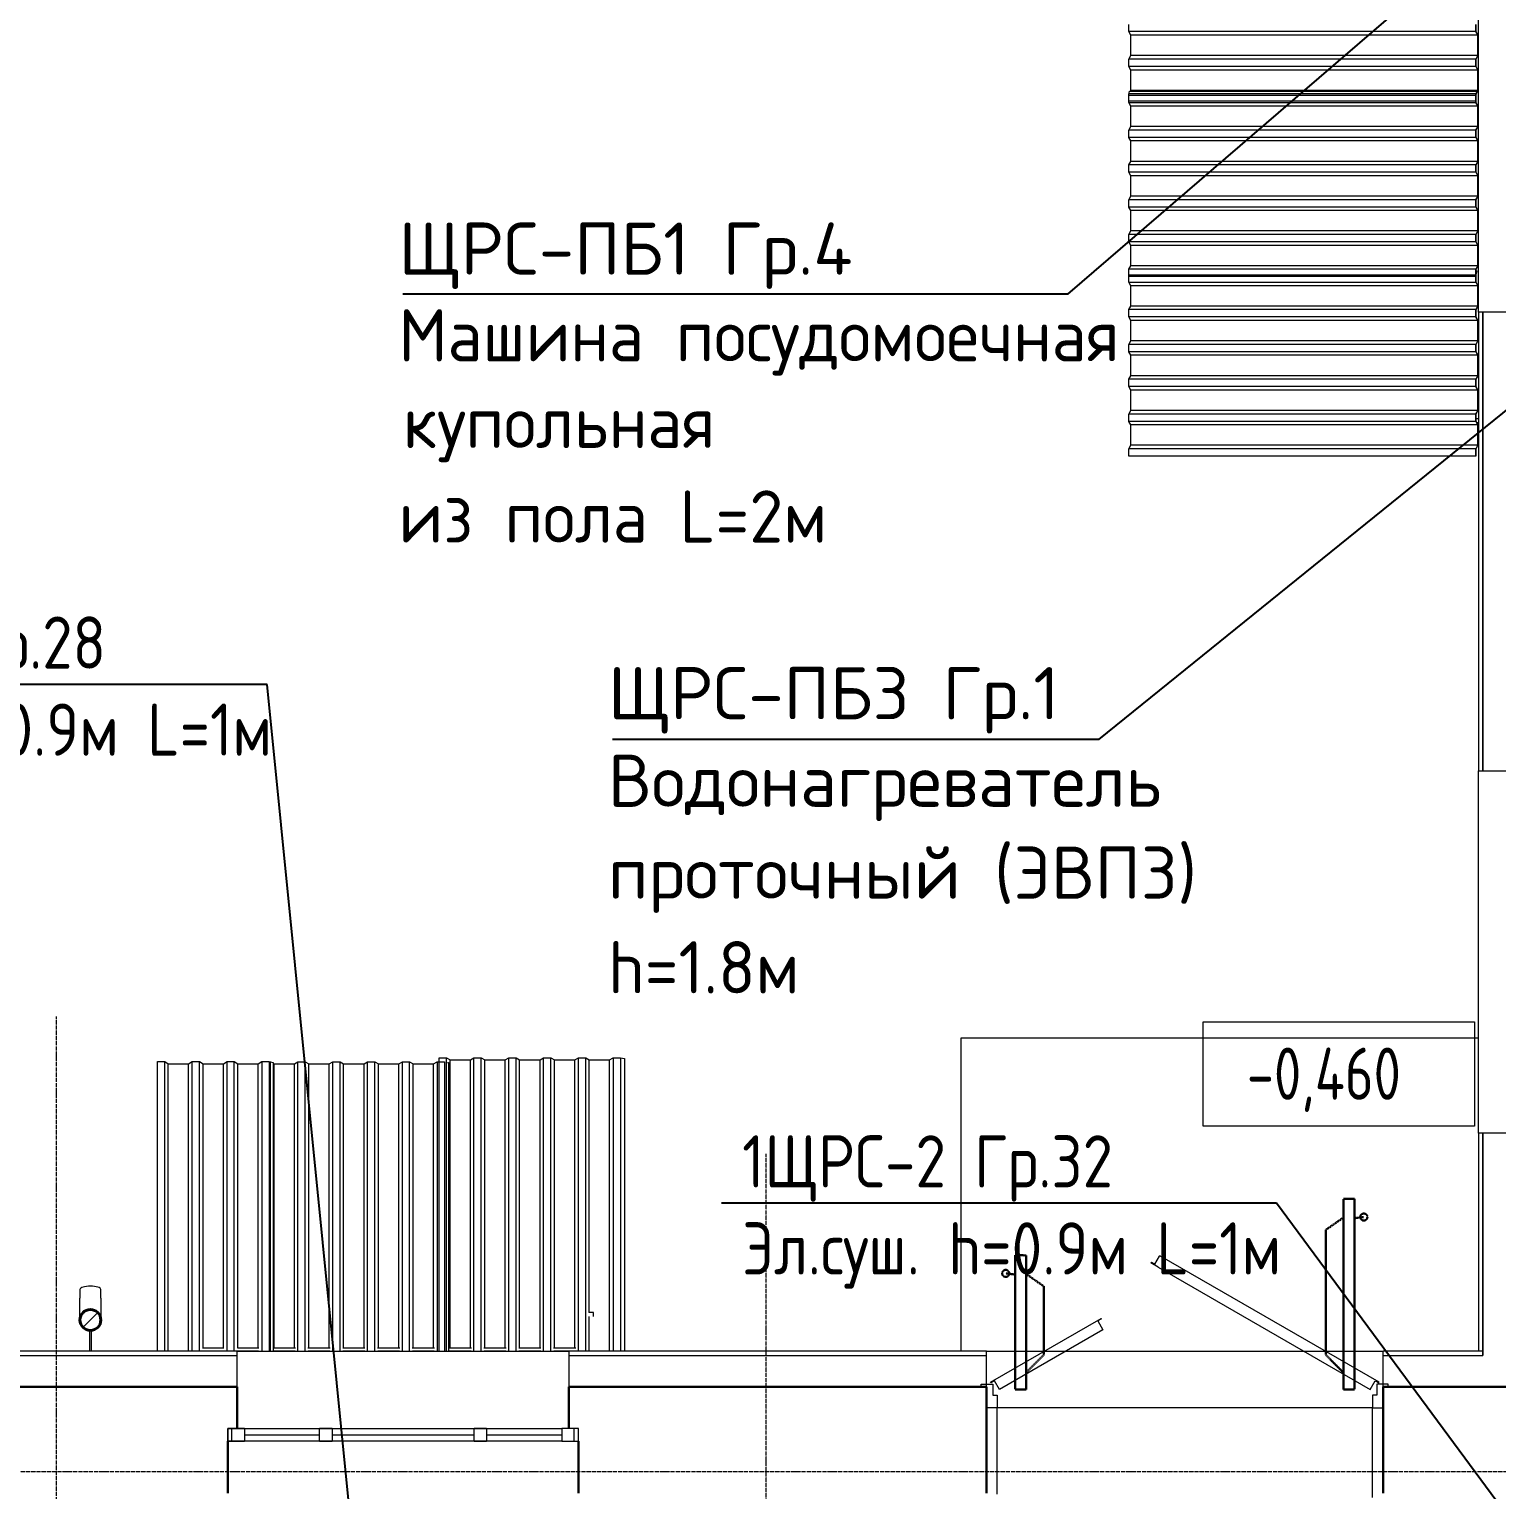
# Model space of a CAD drawing. Header units: millimetres. Extents: x -32 to 417638015, y -35 to 175284279.
# Drawn here: x 416303075 to 416310104, y 175251858 to 175258853 of the extents above; entities that cross this region are included whole.
import ezdxf
from ezdxf import colors
from ezdxf.entities.mleader import LeaderData, LeaderLine
from ezdxf.math import Vec2, Vec3

# ---------------------------------------------------------------- set-up
doc = ezdxf.new("R2010")
doc.units = ezdxf.units.MM
doc.linetypes.add('ADSK_Линия сетки', pattern=[25, 20, -2.5, 0, -2.5])
doc.linetypes.add('ADSK_Штриховая_ш3 п1_5', pattern=[4.5, 3, -1.5])
for name, color, linetype, lineweight in [('_ Окна', 7, 'Continuous', 9), ('Аннотация', 7, 'Continuous', 18), ('Двери', 7, 'Continuous', 9), ('Обобщенные модели', 7, 'Continuous', 18), ('Ограждение', 7, 'Continuous', 9), ('Окна', 7, 'Continuous', 9), ('Оси', 253, 'Continuous', 9), ('Отметки', 7, 'Continuous', 9), ('Перекрытие', 7, 'Continuous', 18), ('Стены внутренние', 7, 'Continuous', 18), ('Стены наружные', 7, 'Continuous', 18), ('Стены несущие', 7, 'Continuous', 30), ('Стены отделка', 7, 'Continuous', 30), ('Стены штриховка', 7, 'Continuous', 9), ('ШТРИХОВКА', 252, 'Continuous', 15)]:
    doc.layers.add(name, color=color, linetype=linetype, lineweight=lineweight)
for name, color, linetype in [('_ЭМ_Надписи', 7, 'Continuous'), ('PDF __ЭМ_Надписи', 7, 'Continuous'), ('PDF _Текст', 7, 'Continuous')]:
    doc.layers.add(name, color=color, linetype=linetype)
doc.layers.add('Линии', color=7, linetype='Continuous', lineweight=9, true_color=0x00a600)
doc.styles.add('GOST Common_3', font='GOST_Common.ttf', dxfattribs={"width": 0.8, "height": 349.9999999999996})
doc.styles.add('PDF GOST Common', font='GOST_Common.ttf')
doc.styles.add('PDF ISOCPEUR', font='isocpeur.ttf')
doc.styles.add('ЭОМ', font='isocpeur.ttf', dxfattribs={"width": 0.85, "height": 250})

# ---------------------------------------------------------------- blocks, each defined once
blk = doc.blocks.new('1 этаж')
at = {"layer": 'Обобщенные модели', "lineweight": 9}
h = blk.add_hatch(dxfattribs=at)
h.set_pattern_fill('FP_17', color=8, style=0, pattern_type=2)
h.set_pattern_definition([(45, (557.2009088361156, 188.9017935008633), (-106.0660171779821, 106.0660171779821), [])])
h.paths.add_polyline_path([(39169.05490883614, 21110.21979350089), (39192.15980731673, 21116.29635500607), (39208.14648295954, 21129.04530340794), (39217.80130444523, 21150.6977227928), (39217.80130444523, 21171.34584019868), (39208.14648295954, 21191.3942835938), (39188.71726039085, 21205.73199006733), (39169.05490883616, 21210.21979350087), (39146.37480949869, 21204.48199800789), (39129.96333471272, 21191.3942835938), (39120.30851322706, 21171.34584019868), (39121.43098088732, 21146.76291868957), (39129.96333471272, 21129.04530340795), (39147.36072188028, 21115.17135010572), (39161.59047336825, 21111.92350218642)])
at = {"layer": '_ Окна', "color": 8, "lineweight": 18}
for p, q in [((39826.70151471634, 20580.21979350184), (39826.70151471634, 20640.21979350184)), ((39826.70151471634, 20640.21979350184), (39906.70151471634, 20640.21979350184)), ((39906.70151471634, 20640.21979350184), (39906.70151471634, 20580.21979350184)), ((40266.70151471634, 20580.21979350184), (40266.70151471634, 20640.21979350184)), ((40266.70151471634, 20640.21979350184), (40326.70151471634, 20640.21979350184)), ((40326.70151471634, 20640.21979350184), (40326.70151471634, 20580.21979350184)), ((41006.70151471634, 20580.21979350184), (41006.70151471634, 20640.21979350184)), ((41006.70151471634, 20640.21979350184), (41066.70151471634, 20640.21979350184)), ((41066.70151471634, 20640.21979350184), (41066.70151471634, 20580.21979350184)), ((41426.70151471634, 20640.21979350184), (41426.70151471634, 20580.21979350184)), ((41506.70151471634, 20640.21979350184), (41426.70151471634, 20640.21979350184)), ((41506.70151471634, 20580.21979350184), (41506.70151471634, 20640.21979350184)), ((39906.70151471634, 20580.21979350184), (39826.70151471634, 20580.21979350184)), ((40326.70151471634, 20580.21979350184), (40266.70151471634, 20580.21979350184)), ((41066.70151471634, 20580.21979350184), (41006.70151471634, 20580.21979350184)), ((41426.70151471634, 20580.21979350184), (41506.70151471634, 20580.21979350184))]:
    blk.add_line(p, q, dxfattribs=at)
at = {"layer": '_ Окна', "color": 8}
for p, q in [((39846.70151471634, 20580.21979350184), (39846.70151471634, 20640.21979350184)), ((39906.70151471634, 20610.21979350183), (40266.70151471634, 20610.21979350183)), ((40326.70151471634, 20610.21979350182), (41006.70151471634, 20610.21979350182)), ((41066.70151471634, 20610.21979350182), (41426.70151471634, 20610.21979350182)), ((41486.70151471634, 20580.21979350184), (41486.70151471634, 20640.21979350184))]:
    blk.add_line(p, q, dxfattribs=at)
at = {"layer": 'Аннотация', "color": 8, "lineweight": 20}
for p, q in [((44498.87525916693, 22088.06791415073), (44498.87525916693, 22588.06791415073)), ((44498.87525916693, 22588.06791415073), (45798.87525916693, 22588.06791415073)), ((45798.87525916693, 22588.06791415073), (45798.87525916693, 22088.06791415073)), ((45798.87525916693, 22088.06791415073), (44498.87525916693, 22088.06791415073))]:
    blk.add_line(p, q, dxfattribs=at)
at = {"layer": 'Двери', "color": 8}
for p, q in [((44268.81311054295, 21427.15851267942), (44290.82285166833, 21465.28050257002)), ((44292.34143172363, 21467.91076038116), (44290.82285166833, 21465.28050257002)), ((45341.96422111036, 20861.91076038115), (44292.34143172363, 21467.91076038116)), ((44249.50093488336, 21433.70884323231), (44251.49260246726, 21437.15851267942)), ((44284.14195103473, 21413.70884323231), (44249.50093488336, 21433.70884323231)), ((44251.49260246726, 21437.15851267942), (44268.81311054295, 21427.15851267942)), ((44284.14195103473, 21413.70884323231), (45299.12372427009, 20827.70884323231)), ((43480.98260425169, 20861.91076038115), (44010.99015136778, 21167.91076038114)), ((44012.50873142308, 21165.28050257), (43995.18822334739, 21155.28050257)), ((44010.99015136778, 21167.91076038114), (44012.50873142308, 21165.28050257)), ((44019.18963205667, 21113.7088432323), (43523.82310109196, 20827.70884323231)), ((43995.18822334739, 21155.28050257), (44019.18963205667, 21113.7088432323)), ((43436.47341268104, 20852.25065542362), (43491.47341268104, 20852.25065542362)), ((43436.47341268104, 20840.21979350084), (43436.47341268104, 20852.25065542362)), ((43461.47341268116, 20840.21979350084), (43436.47341268104, 20840.21979350084)), ((43461.47341268116, 20739.20359151372), (43461.47341268116, 20840.21979350084)), ((43482.49315268744, 20859.29441374315), (43480.98260425169, 20861.91076038115)), ((43499.81366076312, 20869.29441374315), (43482.49315268744, 20859.29441374315)), ((43491.47341268104, 20852.25065542362), (43491.47341268104, 20799.21979350182)), ((43523.82310109196, 20827.70884323231), (43499.81366076312, 20869.29441374315)), ((45299.12372427009, 20827.70884323231), (45323.13316459893, 20869.29441374315)), ((45323.13316459893, 20869.29441374315), (45340.45367267462, 20859.29441374315)), ((45331.47341268107, 20852.25065542363), (45331.47341268107, 20799.21979350182)), ((45386.47341268107, 20852.25065542363), (45331.47341268107, 20852.25065542363)), ((45340.45367267462, 20859.29441374315), (45341.96422111036, 20861.91076038115)), ((45361.47341268116, 20840.21979350084), (45386.47341268107, 20840.21979350084)), ((45361.47341268116, 20739.20359151371), (45361.47341268116, 20840.21979350084)), ((45386.47341268107, 20840.21979350084), (45386.47341268107, 20852.25065542363)), ((43512.47341268101, 20739.20359151372), (43461.47341268116, 20739.20359151372)), ((43491.47341268104, 20799.21979350182), (43512.47341268101, 20799.21979350182)), ((43512.47341268101, 20799.21979350182), (43512.47341268101, 20739.20359151372)), ((45310.47341268109, 20799.21979350182), (45310.47341268109, 20739.20359151371)), ((45331.47341268107, 20799.21979350182), (45310.47341268109, 20799.21979350182)), ((45310.47341268109, 20739.20359151371), (45361.47341268116, 20739.20359151371))]:
    blk.add_line(p, q, dxfattribs=at)
at = {"layer": 'Линии', "color": 8, "linetype": 'ADSK_Штриховая_ш3 п1_5', "lineweight": 30}
for p, q in [((45171.47341268117, 21739.64171302471), (45224.47341268114, 21740.36754038886)), ((45171.47341268117, 20826.55610088414), (45171.47341268117, 21739.64171302471)), ((45224.47341268114, 21740.36754038886), (45224.47341268114, 20827.28192824828)), ((45171.47341268117, 21650.71979350084), (45086.47341268117, 21591.20215275301)), ((45224.47341268114, 21647.93579194807), (45269.17795952517, 21653.083946129)), ((45086.47341268117, 21591.20215275301), (45086.47341268117, 20993.30458907192)), ((43651.47341268117, 21469.64171302471), (43598.47341268114, 21470.36754038886)), ((43598.47341268114, 21470.36754038886), (43598.47341268114, 20827.28192824828)), ((43651.47341268117, 20826.55610088414), (43651.47341268117, 21469.64171302471)), ((43598.47341268114, 21377.93579194807), (43553.76886583713, 21383.083946129)), ((43651.47341268117, 21380.71979350084), (43736.47341268114, 21321.20215275302)), ((43736.47341268114, 21321.20215275302), (43736.47341268114, 20993.30458907193)), ((43736.47341268114, 20993.30458907193), (43651.47341268117, 20908.30458907193)), ((45086.47341268117, 20993.30458907192), (45171.47341268117, 20908.30458907193)), ((43598.47341268114, 20827.28192824828), (43651.47341268117, 20826.55610088414)), ((45224.47341268114, 20827.28192824828), (45171.47341268117, 20826.55610088414))]:
    blk.add_line(p, q, dxfattribs=at)
for centre in [(45269.17795952517, 21653.083946129), (43553.76886583713, 21383.083946129)]:
    blk.add_circle(centre, 17.00000000001409, dxfattribs=at)
at = {"layer": 'Обобщенные модели', "color": 8}
for p, q in [((44142.8012631839, 27330.94016333807), (44142.8012631839, 27365.94016333807)), ((45805.65218443137, 27365.94016333805), (45805.65218443137, 27330.94016333804)), ((45805.96405196759, 27332.00386724282), (45805.96405196759, 27364.87645943327)), ((44152.88498018856, 27313.94016333807), (44142.8012631839, 27330.94016333807)), ((45805.65218443137, 27330.94016333804), (44142.8012631839, 27330.94016333807)), ((44152.88498018856, 27216.24016333807), (44152.88498018856, 27313.94016333807)), ((45815.73590143603, 27313.94016333804), (44152.88498018856, 27313.94016333807)), ((45805.65218443137, 27330.94016333804), (45815.73590143603, 27313.94016333804)), ((45816.04776897225, 27315.00386724282), (45805.96405196759, 27332.00386724282)), ((45815.73590143603, 27313.94016333804), (45815.73590143603, 27216.24016333805)), ((45816.04776897225, 27215.17645943327), (45816.04776897225, 27315.00386724282)), ((44142.8012631839, 27199.24016333807), (44152.88498018856, 27216.24016333807)), ((45815.73590143603, 27216.24016333805), (44152.88498018856, 27216.24016333807)), ((45815.73590143603, 27216.24016333805), (45805.65218443137, 27199.24016333804)), ((45805.96405196759, 27198.17645943327), (45816.04776897225, 27215.17645943327)), ((44142.8012631839, 27164.24016333807), (44142.8012631839, 27199.24016333807)), ((45805.65218443137, 27199.24016333804), (44142.8012631839, 27199.24016333807)), ((44152.88498018856, 27147.24016333807), (44142.8012631839, 27164.24016333807)), ((45805.65218443137, 27164.24016333804), (44142.8012631839, 27164.24016333807)), ((44152.88498018856, 27049.54016333806), (44152.88498018856, 27147.24016333807)), ((45815.73590143603, 27147.24016333804), (44152.88498018856, 27147.24016333807)), ((45805.65218443137, 27199.24016333804), (45805.65218443137, 27164.24016333804)), ((45805.65218443137, 27164.24016333804), (45815.73590143603, 27147.24016333804)), ((45805.96405196759, 27165.30386724282), (45805.96405196759, 27198.17645943327)), ((45816.04776897225, 27148.30386724282), (45805.96405196759, 27165.30386724282)), ((45815.73590143603, 27147.24016333804), (45815.73590143603, 27049.54016333804)), ((45816.04776897225, 27048.47645943327), (45816.04776897225, 27148.30386724282)), ((44142.8012631839, 27032.54016333806), (44144.88203018486, 27036.048099846)), ((44142.8012631839, 26997.54016333806), (44142.8012631839, 27032.54016333806)), ((45805.65218443137, 27032.54016333804), (44142.8012631839, 27032.54016333806)), ((44142.80126318389, 26991.04016333807), (44142.80126318389, 27026.04016333807)), ((44142.80126318389, 27026.04016333807), (45805.65218443136, 27026.04016333805)), ((45805.65218443137, 26997.54016333804), (44142.8012631839, 26997.54016333806)), ((44152.88498018855, 26974.04016333806), (44142.80126318389, 26991.04016333807)), ((44142.80126318389, 26991.04016333807), (45805.65218443136, 26991.04016333805)), ((44144.88203018485, 27036.04809984601), (44146.95949700025, 27046.04016333807)), ((44146.95949700025, 27046.04016333807), (45809.81041824772, 27046.04016333805)), ((44150.80892080525, 27046.04016333807), (44152.88498018856, 27049.54016333806)), ((45815.73590143603, 27049.54016333804), (44152.88498018856, 27049.54016333806)), ((45809.81041824772, 27046.04016333805), (45805.65218443136, 27026.04016333805)), ((45807.57000884048, 27035.77339716837), (45805.65218443137, 27032.54016333804)), ((45805.65218443137, 27032.54016333804), (45805.65218443137, 26997.54016333804)), ((45805.65218443136, 27026.04016333805), (45805.65218443136, 26991.04016333805)), ((45805.65218443137, 26997.54016333804), (45805.9640519676, 26997.54016333804)), ((45805.65218443136, 26991.04016333805), (45815.73590143602, 26974.04016333804)), ((45805.96405196759, 27031.47645943327), (45816.04776897225, 27048.47645943327)), ((45805.96405196758, 27025.41884299449), (45810.03094189741, 27044.97950316627)), ((45805.9640519676, 26997.54016333804), (45805.96405196759, 27031.47645943327)), ((45805.96405196758, 26992.10386724282), (45805.96405196758, 27025.41884299449)), ((45816.04776897225, 26975.10386724282), (45805.96405196758, 26992.10386724282)), ((45815.73590143603, 27049.54016333804), (45807.73295143231, 27036.04809984596)), ((45810.03094189741, 27044.97950316627), (45809.81041824772, 27046.04016333805)), ((44152.88498018855, 26876.34016333807), (44152.88498018855, 26974.04016333806)), ((45815.73590143602, 26974.04016333804), (44152.88498018855, 26974.04016333806)), ((45815.73590143602, 26974.04016333804), (45815.73590143602, 26876.34016333805)), ((45816.04776897225, 26875.27645943327), (45816.04776897225, 26975.10386724282)), ((44142.80126318389, 26859.34016333807), (44152.88498018855, 26876.34016333807)), ((44142.80126318389, 26824.34016333806), (44142.80126318389, 26859.34016333807)), ((45805.65218443136, 26859.34016333805), (44142.80126318389, 26859.34016333807)), ((45815.73590143602, 26876.34016333805), (44152.88498018855, 26876.34016333807)), ((45815.73590143602, 26876.34016333805), (45805.65218443136, 26859.34016333805)), ((45805.65218443136, 26859.34016333805), (45805.65218443136, 26824.34016333804)), ((45805.96405196758, 26858.27645943327), (45816.04776897225, 26875.27645943327)), ((45805.96405196758, 26825.40386724282), (45805.96405196758, 26858.27645943327)), ((44152.88498018855, 26807.34016333806), (44142.80126318389, 26824.34016333806)), ((45805.65218443136, 26824.34016333804), (44142.80126318389, 26824.34016333806)), ((44152.88498018855, 26709.64016333807), (44152.88498018855, 26807.34016333806)), ((45815.73590143602, 26807.34016333804), (44152.88498018855, 26807.34016333806)), ((45805.65218443136, 26824.34016333804), (45815.73590143602, 26807.34016333804)), ((45816.04776897225, 26808.40386724283), (45805.96405196758, 26825.40386724282)), ((45815.73590143602, 26807.34016333804), (45815.73590143602, 26709.64016333804)), ((45816.04776897225, 26708.57645943326), (45816.04776897225, 26808.40386724283)), ((44142.80126318389, 26692.64016333807), (44152.88498018855, 26709.64016333807)), ((45815.73590143602, 26709.64016333804), (44152.88498018855, 26709.64016333807)), ((45815.73590143602, 26709.64016333804), (45805.65218443136, 26692.64016333804)), ((44142.80126318389, 26657.64016333807), (44142.80126318389, 26692.64016333807)), ((45805.65218443136, 26692.64016333804), (44142.80126318389, 26692.64016333807)), ((44152.88498018854, 26640.64016333807), (44142.80126318389, 26657.64016333807)), ((45805.65218443135, 26657.64016333805), (44142.80126318389, 26657.64016333807)), ((44152.88498018854, 26542.94016333807), (44152.88498018854, 26640.64016333807)), ((45815.735901436, 26640.64016333804), (44152.88498018854, 26640.64016333807)), ((45805.65218443136, 26692.64016333804), (45805.65218443135, 26657.64016333805)), ((45805.65218443135, 26657.64016333805), (45815.735901436, 26640.64016333804)), ((45805.96405196758, 26691.57645943326), (45816.04776897225, 26708.57645943326)), ((45805.96405196757, 26658.70386724282), (45805.96405196758, 26691.57645943326)), ((45816.04776897224, 26641.70386724282), (45805.96405196757, 26658.70386724282)), ((45815.735901436, 26640.64016333804), (45815.735901436, 26542.94016333805)), ((45816.04776897224, 26541.87645943326), (45816.04776897224, 26641.70386724282)), ((44142.80126318389, 26525.94016333807), (44152.88498018854, 26542.94016333807)), ((44142.80126318389, 26490.94016333807), (44142.80126318389, 26525.94016333807)), ((45805.65218443135, 26525.94016333805), (44142.80126318389, 26525.94016333807)), ((45815.735901436, 26542.94016333805), (44152.88498018854, 26542.94016333807)), ((45815.735901436, 26542.94016333805), (45805.65218443135, 26525.94016333805)), ((45805.65218443135, 26525.94016333805), (45805.65218443135, 26490.94016333804)), ((45805.96405196757, 26524.87645943327), (45816.04776897224, 26541.87645943326)), ((45805.96405196757, 26492.00386724282), (45805.96405196757, 26524.87645943327)), ((44152.88498018854, 26473.94016333807), (44142.80126318389, 26490.94016333807)), ((45805.65218443135, 26490.94016333804), (44142.80126318389, 26490.94016333807)), ((44152.88498018854, 26376.24016333807), (44152.88498018854, 26473.94016333807)), ((45815.735901436, 26473.94016333804), (44152.88498018854, 26473.94016333807)), ((45805.65218443135, 26490.94016333804), (45815.735901436, 26473.94016333804)), ((45816.04776897224, 26475.00386724282), (45805.96405196757, 26492.00386724282)), ((45815.735901436, 26473.94016333804), (45815.735901436, 26376.24016333805)), ((45816.04776897224, 26375.17645943327), (45816.04776897224, 26475.00386724282)), ((44142.80126318389, 26359.24016333807), (44152.88498018854, 26376.24016333807)), ((44142.80126318389, 26324.24016333807), (44142.80126318389, 26359.24016333807)), ((45805.65218443135, 26359.24016333805), (44142.80126318389, 26359.24016333807)), ((45815.735901436, 26376.24016333805), (44152.88498018854, 26376.24016333807)), ((45815.735901436, 26376.24016333805), (45805.65218443135, 26359.24016333805)), ((45805.65218443135, 26359.24016333805), (45805.65218443135, 26324.24016333804)), ((45805.96405196757, 26358.17645943327), (45816.04776897224, 26375.17645943327)), ((45805.96405196757, 26325.30386724282), (45805.96405196757, 26358.17645943327)), ((44152.88498018854, 26307.24016333807), (44142.80126318389, 26324.24016333807)), ((45805.65218443135, 26324.24016333804), (44142.80126318389, 26324.24016333807)), ((44152.88498018854, 26209.54016333807), (44152.88498018854, 26307.24016333807)), ((45815.735901436, 26307.24016333804), (44152.88498018854, 26307.24016333807)), ((45805.65218443135, 26324.24016333804), (45815.735901436, 26307.24016333804)), ((45816.04776897224, 26308.30386724282), (45805.96405196757, 26325.30386724282)), ((45815.735901436, 26307.24016333804), (45815.735901436, 26209.54016333805)), ((45816.04776897224, 26208.47645943327), (45816.04776897224, 26308.30386724282)), ((44142.80126318389, 26192.54016333806), (44152.88498018854, 26209.54016333807)), ((44142.80126318389, 26157.54016333806), (44142.80126318389, 26192.54016333806)), ((45805.65218443135, 26192.54016333804), (44142.80126318389, 26192.54016333806)), ((44142.8012631839, 26131.04016333807), (44142.8012631839, 26166.04016333807)), ((44142.8012631839, 26166.04016333807), (45805.65218443137, 26166.04016333805)), ((45805.65218443135, 26157.54016333804), (44142.80126318389, 26157.54016333806)), ((45815.735901436, 26209.54016333805), (44152.88498018854, 26209.54016333807)), ((45815.735901436, 26209.54016333805), (45805.65218443135, 26192.54016333804)), ((45805.65218443135, 26192.54016333804), (45805.65218443135, 26157.54016333804)), ((45809.81041824773, 26186.04016333805), (45805.65218443137, 26166.04016333805)), ((45805.65218443137, 26166.04016333805), (45805.65218443137, 26131.04016333805)), ((45805.65218443135, 26157.54016333804), (45805.96405196758, 26157.54016333804)), ((45805.91409353179, 26186.04016333805), (45809.81041824773, 26186.04016333805)), ((45805.96405196757, 26191.47645943327), (45816.04776897224, 26208.47645943327)), ((45805.96405196758, 26157.54016333804), (45805.96405196757, 26191.47645943327)), ((45805.96405196759, 26165.41884299449), (45810.03094189742, 26184.97950316627)), ((45805.96405196759, 26132.10386724282), (45805.96405196759, 26165.41884299449)), ((45810.03094189742, 26184.97950316627), (45809.81041824773, 26186.04016333805)), ((44152.88498018856, 26114.04016333807), (44142.8012631839, 26131.04016333807)), ((44142.8012631839, 26131.04016333807), (45805.65218443137, 26131.04016333805)), ((44152.88498018856, 26016.34016333807), (44152.88498018856, 26114.04016333807)), ((45815.73590143603, 26114.04016333805), (44152.88498018856, 26114.04016333807)), ((45805.65218443137, 26131.04016333805), (45815.73590143603, 26114.04016333805)), ((45816.04776897225, 26115.10386724282), (45805.96405196759, 26132.10386724282)), ((45815.73590143603, 26114.04016333805), (45815.73590143603, 26016.34016333805)), ((45816.04776897225, 26015.27645943327), (45816.04776897225, 26115.10386724282)), ((44142.8012631839, 25999.34016333807), (44152.88498018856, 26016.34016333807)), ((45815.73590143603, 26016.34016333805), (44152.88498018856, 26016.34016333807)), ((45815.73590143603, 26016.34016333805), (45805.65218443137, 25999.34016333805)), ((45805.96405196759, 25998.27645943327), (45816.04776897225, 26015.27645943327)), ((44142.8012631839, 25964.34016333807), (44142.8012631839, 25999.34016333807)), ((45805.65218443137, 25999.34016333805), (44142.8012631839, 25999.34016333807)), ((44152.88498018856, 25947.34016333806), (44142.8012631839, 25964.34016333807)), ((45805.65218443137, 25964.34016333805), (44142.8012631839, 25964.34016333807)), ((44152.88498018856, 25849.64016333807), (44152.88498018856, 25947.34016333806)), ((45815.73590143603, 25947.34016333805), (44152.88498018856, 25947.34016333806)), ((45805.65218443137, 25999.34016333805), (45805.65218443137, 25964.34016333805)), ((45805.65218443137, 25964.34016333805), (45815.73590143603, 25947.34016333805)), ((45805.96405196759, 25965.40386724282), (45805.96405196759, 25998.27645943327)), ((45816.04776897225, 25948.40386724283), (45805.96405196759, 25965.40386724282)), ((45815.73590143603, 25947.34016333805), (45815.73590143603, 25849.64016333804)), ((45816.04776897225, 25848.57645943327), (45816.04776897225, 25948.40386724283)), ((44142.8012631839, 25832.64016333807), (44152.88498018856, 25849.64016333807)), ((44142.80126318389, 25797.64016333807), (44142.8012631839, 25832.64016333807)), ((45805.65218443137, 25832.64016333804), (44142.8012631839, 25832.64016333807)), ((44152.88498018855, 25780.64016333807), (44142.80126318389, 25797.64016333807)), ((45805.65218443136, 25797.64016333805), (44142.80126318389, 25797.64016333807)), ((45815.73590143603, 25849.64016333804), (44152.88498018856, 25849.64016333807)), ((45815.73590143603, 25849.64016333804), (45805.65218443137, 25832.64016333804)), ((45805.65218443137, 25832.64016333804), (45805.65218443136, 25797.64016333805)), ((45805.65218443136, 25797.64016333805), (45815.73590143602, 25780.64016333805)), ((45805.96405196759, 25831.57645943327), (45816.04776897225, 25848.57645943327)), ((45805.96405196758, 25798.70386724282), (45805.96405196759, 25831.57645943327)), ((45816.04776897225, 25781.70386724282), (45805.96405196758, 25798.70386724282)), ((44152.88498018855, 25682.94016333807), (44152.88498018855, 25780.64016333807)), ((45815.73590143602, 25780.64016333805), (44152.88498018855, 25780.64016333807)), ((45815.73590143602, 25780.64016333805), (45815.73590143602, 25682.94016333805)), ((45816.04776897225, 25681.87645943327), (45816.04776897225, 25781.70386724282)), ((44142.80126318389, 25665.94016333807), (44152.88498018855, 25682.94016333807)), ((44142.80126318389, 25630.94016333807), (44142.80126318389, 25665.94016333807)), ((45805.65218443136, 25665.94016333805), (44142.80126318389, 25665.94016333807)), ((45815.73590143602, 25682.94016333805), (44152.88498018855, 25682.94016333807)), ((45815.73590143602, 25682.94016333805), (45805.65218443136, 25665.94016333805)), ((45805.65218443136, 25665.94016333805), (45805.65218443136, 25630.94016333805)), ((45805.96405196758, 25664.87645943327), (45816.04776897225, 25681.87645943327)), ((45805.96405196758, 25632.00386724282), (45805.96405196758, 25664.87645943327)), ((44152.88498018855, 25613.94016333807), (44142.80126318389, 25630.94016333807)), ((45805.65218443136, 25630.94016333805), (44142.80126318389, 25630.94016333807)), ((44152.88498018855, 25516.24016333807), (44152.88498018855, 25613.94016333807)), ((45815.73590143602, 25613.94016333804), (44152.88498018855, 25613.94016333807)), ((45805.65218443136, 25630.94016333805), (45815.73590143602, 25613.94016333804)), ((45816.04776897225, 25615.00386724282), (45805.96405196758, 25632.00386724282)), ((45815.73590143602, 25613.94016333804), (45815.73590143602, 25516.24016333805)), ((45816.04776897225, 25515.17645943327), (45816.04776897225, 25615.00386724282)), ((44142.80126318389, 25499.24016333807), (44152.88498018855, 25516.24016333807)), ((45815.73590143602, 25516.24016333805), (44152.88498018855, 25516.24016333807)), ((45815.73590143602, 25516.24016333805), (45805.65218443136, 25499.24016333805)), ((45805.96405196758, 25498.17645943327), (45816.04776897225, 25515.17645943327)), ((44142.80126318389, 25464.24016333807), (44142.80126318389, 25499.24016333807)), ((45805.65218443136, 25499.24016333805), (44142.80126318389, 25499.24016333807)), ((44152.88498018855, 25447.24016333807), (44142.80126318389, 25464.24016333807)), ((45805.65218443136, 25464.24016333805), (44142.80126318389, 25464.24016333807)), ((44152.88498018855, 25349.54016333807), (44152.88498018855, 25447.24016333807)), ((45815.73590143602, 25447.24016333804), (44152.88498018855, 25447.24016333807)), ((45805.65218443136, 25499.24016333805), (45805.65218443136, 25464.24016333805)), ((45805.65218443136, 25464.24016333805), (45815.73590143602, 25447.24016333804)), ((45805.96405196758, 25465.30386724282), (45805.96405196758, 25498.17645943327)), ((45816.04776897225, 25448.30386724282), (45805.96405196758, 25465.30386724282)), ((45815.73590143602, 25447.24016333804), (45815.73590143602, 25349.54016333805)), ((45816.04776897225, 25348.47645943327), (45816.04776897225, 25448.30386724282)), ((44142.80126318389, 25332.54016333807), (44152.88498018855, 25349.54016333807)), ((44142.80126318389, 25297.54016333806), (44142.80126318389, 25332.54016333807)), ((45805.65218443136, 25332.54016333805), (44142.80126318389, 25332.54016333807)), ((45815.73590143602, 25349.54016333805), (44152.88498018855, 25349.54016333807)), ((45815.73590143602, 25349.54016333805), (45805.65218443136, 25332.54016333805)), ((45805.65218443136, 25332.54016333805), (45805.65218443136, 25297.54016333804)), ((45805.96405196758, 25331.47645943327), (45816.04776897225, 25348.47645943327)), ((45805.96405196759, 25297.54016333804), (45805.96405196758, 25331.47645943327)), ((45805.65218443136, 25297.54016333804), (44142.80126318389, 25297.54016333806)), ((45805.65218443136, 25297.54016333804), (45805.96405196759, 25297.54016333804)), ((39490.10151471634, 22397.45701292777), (39525.10151471634, 22397.45701292778)), ((39490.10151471635, 21010.21979350086), (39490.10151471634, 22397.45701292777)), ((39525.10151471634, 22397.45701292778), (39542.10151471634, 22387.37329592312)), ((39525.10151471635, 21010.21979350086), (39525.10151471634, 22397.45701292778)), ((39542.10151471634, 22387.37329592312), (39639.80151471633, 22387.37329592312)), ((39542.10151471635, 21010.21979350086), (39542.10151471634, 22387.37329592312)), ((39639.80151471633, 22387.37329592312), (39656.80151471634, 22397.45701292778)), ((39639.80151471635, 21010.21979350086), (39639.80151471633, 22387.37329592312)), ((39656.80151471634, 22397.45701292778), (39691.80151471634, 22397.45701292778)), ((39656.80151471635, 21010.21979350086), (39656.80151471634, 22397.45701292778)), ((39691.80151471634, 22397.45701292778), (39708.80151471634, 22387.37329592312)), ((39691.80151471635, 21010.21979350086), (39691.80151471634, 22397.45701292778)), ((39708.80151471634, 22387.37329592312), (39806.50151471634, 22387.37329592312)), ((39708.80151471635, 21026.71979350091), (39708.80151471634, 22387.37329592312)), ((39806.50151471634, 22387.37329592312), (39823.50151471634, 22397.45701292778)), ((39806.50151471635, 21026.7197935009), (39806.50151471634, 22387.37329592312)), ((39823.50151471634, 22397.45701292778), (39858.50151471634, 22397.45701292778)), ((39823.50151471634, 21010.21979350086), (39823.50151471634, 22397.45701292778)), ((39858.50151471634, 22397.45701292778), (39875.50151471634, 22387.37329592312)), ((39858.50151471634, 21010.0437983663), (39858.50151471634, 22397.45701292778)), ((39875.50151471634, 22387.37329592312), (39973.20151471634, 22387.37329592312)), ((39875.50151471635, 21026.7197935009), (39875.50151471634, 22387.37329592312)), ((39973.20151471634, 22387.37329592312), (39990.20151471634, 22397.45701292778)), ((39973.20151471635, 21026.7197935009), (39973.20151471634, 22387.37329592312)), ((39990.20151471634, 22397.45701292778), (40025.20151471633, 22397.45701292778)), ((39990.20151471634, 22397.45701292778), (39990.20151471635, 21010.21979350086)), ((40025.20151471633, 22397.45701292778), (40031.14867179089, 22396.22052944485)), ((40025.20151471633, 22397.45701292778), (40025.20151471634, 21010.21979350086)), ((40027.38842558898, 22397.00232859058), (40031.70151471634, 22397.00232859058)), ((40031.70151471634, 22397.00232859058), (40034.02921361045, 22395.62163112468)), ((40031.70151471635, 21010.21979350086), (40031.70151471634, 22397.00232859058)), ((40031.70151471634, 22396.10558693746), (40045.20151471634, 22393.29877911142)), ((40045.20151471634, 22393.29877911142), (40045.20151471635, 21010.21979350086)), ((40045.20151471634, 22388.99467096923), (40048.70151471634, 22386.91861158592)), ((40048.70151471634, 22386.91861158592), (40146.40151471634, 22386.91861158592)), ((40048.70151471635, 21026.7197935009), (40048.70151471634, 22386.91861158592)), ((40146.40151471634, 22386.91861158592), (40163.40151471634, 22397.00232859058)), ((40146.40151471635, 21026.7197935009), (40146.40151471634, 22386.91861158592)), ((40163.40151471634, 22397.00232859058), (40198.40151471634, 22397.00232859058)), ((40163.40151471634, 21010.21979350086), (40163.40151471634, 22397.00232859058)), ((40198.40151471634, 22397.00232859058), (40215.40151471634, 22386.91861158592)), ((40198.40151471634, 21010.21979350086), (40198.40151471634, 22397.00232859058)), ((40215.40151471634, 22386.91861158592), (40313.10151471633, 22386.91861158592)), ((40215.40151471634, 21026.7197935009), (40215.40151471634, 22386.91861158592)), ((40313.10151471633, 22386.91861158592), (40330.10151471633, 22397.00232859058)), ((40313.10151471635, 21026.71979350089), (40313.10151471633, 22386.91861158592)), ((40330.10151471633, 22397.00232859058), (40365.10151471633, 22397.00232859058)), ((40330.10151471634, 21010.21979350086), (40330.10151471633, 22397.00232859058)), ((40365.10151471633, 22397.00232859058), (40382.10151471634, 22386.91861158592)), ((40365.10151471634, 21010.21979350086), (40365.10151471633, 22397.00232859058)), ((40382.10151471634, 22386.91861158592), (40479.80151471633, 22386.91861158592)), ((40382.10151471635, 21026.7197935009), (40382.10151471634, 22386.91861158592)), ((40479.80151471633, 22386.91861158592), (40496.80151471634, 22397.00232859058)), ((40479.80151471635, 21026.7197935009), (40479.80151471633, 22386.91861158592)), ((40496.80151471634, 22397.00232859058), (40531.80151471634, 22397.00232859058)), ((40496.80151471635, 21010.21979350086), (40496.80151471634, 22397.00232859058)), ((40531.80151471634, 22397.00232859058), (40548.80151471634, 22386.91861158592)), ((40531.80151471635, 21010.21979350086), (40531.80151471634, 22397.00232859058)), ((40548.80151471634, 22386.91861158592), (40646.50151471634, 22386.91861158592)), ((40548.80151471635, 21026.71979350089), (40548.80151471634, 22386.91861158592)), ((40646.50151471634, 22386.91861158592), (40663.50151471634, 22397.00232859058)), ((40646.50151471635, 21026.71979350089), (40646.50151471634, 22386.91861158592)), ((40663.50151471634, 22397.00232859058), (40698.50151471634, 22397.00232859058)), ((40663.50151471634, 21010.21979350086), (40663.50151471634, 22397.00232859058)), ((40698.50151471634, 22397.00232859058), (40715.50151471634, 22386.91861158592)), ((40698.50151471634, 21010.21979350086), (40698.50151471634, 22397.00232859058)), ((40715.50151471634, 22386.91861158592), (40813.20151471633, 22386.91861158592)), ((40715.50151471635, 21026.71979350089), (40715.50151471634, 22386.91861158592)), ((40813.20151471633, 22386.91861158592), (40830.20151471634, 22397.00232859058)), ((40813.20151471635, 21026.71979350088), (40813.20151471633, 22386.91861158592)), ((40830.20151471634, 22397.00232859058), (40865.20151471633, 22397.00232859058)), ((40830.20151471634, 22397.00232859058), (40830.20151471635, 21010.21979350086)), ((40839.80057324572, 22416.05060903798), (40874.80057324572, 22416.05060903798)), ((40839.80057324573, 21010.21979350086), (40839.80057324572, 22416.05060903798)), ((40865.20151471633, 22397.00232859058), (40865.20151471634, 21010.21979350086)), ((40874.80057324572, 22416.05060903798), (40891.80057324572, 22405.96689203332)), ((40874.80057324573, 21010.21979350086), (40874.80057324572, 22416.05060903798)), ((40879.98101753137, 22393.92949717087), (40885.20151471634, 22392.84409477423)), ((40885.20151471634, 22392.84409477423), (40885.20151471635, 21010.21979350086)), ((40891.80057324572, 22405.96689203332), (40989.50057324572, 22405.96689203332)), ((40891.80057324572, 21026.71979350088), (40891.80057324572, 22405.96689203332)), ((40989.50057324572, 22405.96689203332), (41006.50057324571, 22416.05060903798)), ((40989.50057324573, 21026.71979350088), (40989.50057324572, 22405.96689203332)), ((41006.50057324571, 22416.05060903798), (41041.50057324571, 22416.05060903798)), ((41006.50057324573, 21010.21979350086), (41006.50057324571, 22416.05060903798)), ((41041.50057324571, 22416.05060903798), (41058.50057324571, 22405.96689203332)), ((41041.50057324573, 21010.21979350086), (41041.50057324571, 22416.05060903798)), ((41058.50057324571, 22405.96689203332), (41156.20057324572, 22405.96689203332)), ((41058.50057324572, 21026.71979350088), (41058.50057324571, 22405.96689203332)), ((41156.20057324572, 22405.96689203332), (41173.20057324571, 22416.05060903798)), ((41156.20057324573, 21026.71979350088), (41156.20057324572, 22405.96689203332)), ((41173.20057324571, 22416.05060903798), (41208.20057324571, 22416.05060903799)), ((41173.20057324573, 21010.21979350085), (41173.20057324571, 22416.05060903798)), ((41208.20057324571, 22416.05060903799), (41225.20057324572, 22405.96689203332)), ((41208.20057324573, 21010.21979350086), (41208.20057324571, 22416.05060903799)), ((41225.20057324572, 22405.96689203332), (41322.90057324572, 22405.96689203332)), ((41225.20057324573, 21026.71979350088), (41225.20057324572, 22405.96689203332)), ((41322.90057324572, 22405.96689203332), (41339.90057324572, 22416.05060903799)), ((41322.90057324572, 21026.71979350088), (41322.90057324572, 22405.96689203332)), ((41339.90057324572, 22416.05060903799), (41374.90057324572, 22416.05060903799)), ((41339.90057324573, 21010.21979350085), (41339.90057324572, 22416.05060903799)), ((41374.90057324572, 22416.05060903799), (41391.90057324572, 22405.96689203332)), ((41374.90057324573, 21010.21979350085), (41374.90057324572, 22416.05060903799)), ((41391.90057324572, 22405.96689203332), (41489.60057324572, 22405.96689203332)), ((41391.90057324572, 21026.71979350088), (41391.90057324572, 22405.96689203332)), ((41489.60057324572, 22405.96689203332), (41506.60057324571, 22416.05060903799)), ((41489.60057324573, 21026.71979350087), (41489.60057324572, 22405.96689203332)), ((41506.60057324571, 22416.05060903799), (41541.60057324572, 22416.05060903799)), ((41506.60057324573, 21010.21979350086), (41506.60057324571, 22416.05060903799)), ((41541.60057324572, 22416.05060903799), (41558.60057324572, 22405.96689203332)), ((41541.60057324573, 21010.21979350086), (41541.60057324572, 22416.05060903799)), ((41558.60057324572, 22405.96689203332), (41656.30057324572, 22405.96689203332)), ((41558.60057324573, 21195.21979350084), (41558.60057324572, 22405.96689203332)), ((41656.30057324572, 22405.96689203332), (41673.30057324572, 22416.05060903799)), ((41656.30057324572, 21010.21979350086), (41656.30057324572, 22405.96689203332)), ((41673.30057324572, 22416.05060903799), (41708.30057324571, 22416.05060903799)), ((41673.30057324572, 22416.05060903799), (41673.30057324573, 21010.21979350086)), ((41708.30057324571, 22416.05060903799), (41728.30057324572, 22411.89237522163)), ((41708.30057324571, 22416.05060903799), (41708.30057324572, 21010.21979350086)), ((41728.30057324572, 22411.89237522163), (41728.30057324572, 21010.21979350086)), ((39119.05490883616, 21306.3713813157), (39119.05490883616, 21263.86724434463)), ((39219.05490883616, 21263.86724434463), (39219.05490883616, 21306.3713813157)), ((41558.60057324573, 21010.21979350086), (41558.60057324573, 21177.50471709284)), ((39164.05490883616, 21109.36101087278), (39164.05490883616, 21010.21979350088)), ((39174.05490883615, 21010.21979350088), (39174.05490883615, 21109.36101087278))]:
    blk.add_line(p, q, dxfattribs=at)
at = {"layer": 'Обобщенные модели', "color": 8, "flags": 128}
for points in [[(39119.05490883615, 21173.23666306556), (39119.05490883615, 21174.50704401788), (39119.05490883615, 21177.17055508399), (39119.05490883615, 21180.04691654923), (39119.05490883615, 21183.13152684887), (39119.05490883615, 21186.41945126443), (39119.05490883615, 21189.90542981823), (39119.05490883615, 21193.58388568824), (39119.05490883615, 21197.44893412974), (39119.05490883615, 21201.49439188974), (39119.05490883615, 21205.7137870988), (39119.05490883615, 21210.10036962468), (39119.05490883615, 21214.64712187109), (39119.05490883615, 21219.34677000435), (39119.05490883615, 21224.19179559001), (39119.05490883615, 21229.17444762065), (39119.05490883616, 21234.28675491596), (39119.05490883616, 21239.52053887482), (39119.05490883616, 21244.86742655937), (39119.05490883616, 21250.31886408994), (39119.05490883616, 21255.86613032938), (39119.05490883616, 21261.50035083506), (39119.05490883616, 21263.86724434463)], [(39219.05490883616, 21263.86724434463), (39219.05490883616, 21258.19950391088), (39219.05490883616, 21252.61498484339), (39219.05490883616, 21247.12262118139), (39219.05490883616, 21241.73119953508), (39219.05490883616, 21236.44934502901), (39219.05490883616, 21231.28550750362), (39219.05490883616, 21226.24794799742), (39219.05490883616, 21221.34472553099), (39219.05490883616, 21216.5836842143), (39219.05490883616, 21211.97244069783), (39219.05490883616, 21207.51837198754), (39219.05490883616, 21203.22860364319), (39219.05490883616, 21199.10999837905), (39219.05490883616, 21195.16914508494), (39219.05490883616, 21191.41234828547), (39219.05490883616, 21187.84561805411), (39219.05490883616, 21184.47466039837), (39219.05490883616, 21181.30486813139), (39219.05490883616, 21178.34131224461), (39219.05490883616, 21175.58873379528), (39219.05490883616, 21173.23666306556)]]:
    blk.add_lwpolyline(points, dxfattribs=at)
at = {"layer": 'Обобщенные модели', "color": 8}
for radius, start, end in [(52.00000000000004, 90, 270), (52.00000000000003, 270, 90)]:
    blk.add_arc((39169.05490883611, 21160.21979350082), radius, start, end, dxfattribs=at)
at = {"layer": 'Обобщенные модели', "color": 8, "lineweight": 40}
for radius, start, end in [(49.99999999999994, 90, 270), (49.99999999999998, 270, 90)]:
    blk.add_arc((39169.0549088361, 21160.21979350085), radius, start, end, dxfattribs=at)
at = {"layer": 'Обобщенные модели', "color": 8}
for major_axis, ratio, start_param, end_param in [((-50.00000000000001, 1.362883799528872e-13), 0.3090169943749481, 4.712388980384695, 6.283185307179597), ((-49.99999999999999, 5.857276822912619e-14), 0.3090169943749482, 3.141592653589792, 4.712388980384689)]:
    blk.add_ellipse((39169.05490883611, 21306.37138131569), major_axis=major_axis, ratio=ratio, start_param=start_param, end_param=end_param, dxfattribs=at)
at = {"layer": 'Ограждение', "color": 8}
for p, q in [((41578.45701048981, 21195.21979350084), (41557.30956468258, 21195.21979350084)), ((41578.45701048981, 21177.50471709284), (41578.45701048981, 21195.21979350084)), ((39706.44621324708, 21026.71979350091), (39808.85681618563, 21026.7197935009)), ((39873.14621324708, 21026.7197935009), (39975.55681618564, 21026.7197935009)), ((40045.20151471635, 21026.7197935009), (40150.8413867066, 21026.7197935009)), ((40210.96164272608, 21026.7197935009), (40317.54138670661, 21026.7197935009)), ((40377.66164272607, 21026.7197935009), (40484.24138670658, 21026.7197935009)), ((40544.36164272608, 21026.71979350089), (40650.9413867066, 21026.71979350089)), ((40711.06164272609, 21026.71979350089), (40817.64138670659, 21026.71979350089)), ((40887.36070125544, 21026.71979350089), (40993.940445236, 21026.71979350088)), ((41054.06070125545, 21026.71979350088), (41160.64044523601, 21026.71979350088)), ((41220.76070125544, 21026.71979350088), (41327.340445236, 21026.71979350088)), ((41387.46070125543, 21026.71979350088), (41494.04044523601, 21026.71979350087)), ((39807.69079598146, 21010.7197935009), (39707.61223345125, 21010.71979350091)), ((39974.39079598147, 21010.7197935009), (39874.31223345126, 21010.7197935009)), ((40149.67536650243, 21010.7197935009), (40045.20151471635, 21010.7197935009)), ((40316.37536650243, 21010.7197935009), (40212.12766293027, 21010.7197935009)), ((40483.07536650241, 21010.7197935009), (40378.82766293025, 21010.7197935009)), ((40649.77536650243, 21010.71979350089), (40545.52766293025, 21010.71979350089)), ((40816.47536650242, 21010.71979350088), (40712.22766293026, 21010.71979350089)), ((40992.77442503183, 21010.71979350088), (40888.52672145962, 21010.71979350088)), ((41159.47442503183, 21010.71979350088), (41055.22672145962, 21010.71979350088)), ((41326.17442503183, 21010.71979350088), (41221.92672145961, 21010.71979350088)), ((41492.87442503183, 21010.71979350087), (41388.62672145961, 21010.71979350088))]:
    blk.add_line(p, q, dxfattribs=at)
at = {"layer": 'Окна', "color": 8}
for p, q in [((39826.70151471634, 20640.21979350184), (39826.70151471634, 20580.21979350184)), ((39906.70151471634, 20640.21979350184), (39826.70151471634, 20640.21979350184)), ((39906.70151471634, 20640.21979350184), (40266.70151471634, 20640.21979350184)), ((40326.70151471634, 20640.21979350184), (40266.70151471634, 20640.21979350184)), ((40326.70151471634, 20640.21979350184), (41006.70151471634, 20640.21979350183)), ((41066.70151471634, 20640.21979350184), (41006.70151471634, 20640.21979350184)), ((41066.70151471634, 20640.21979350183), (41426.70151471634, 20640.21979350183)), ((41506.70151471634, 20640.21979350184), (41426.70151471634, 20640.21979350184)), ((41506.70151471634, 20580.21979350184), (41506.70151471634, 20640.21979350184)), ((39826.70151471634, 20580.21979350184), (39906.70151471634, 20580.21979350184)), ((40266.70151471634, 20580.21979350175), (39906.70151471634, 20580.21979350175)), ((40266.70151471634, 20580.21979350184), (40326.70151471634, 20580.21979350184)), ((41006.70151471634, 20580.21979350175), (40326.70151471634, 20580.21979350175)), ((41006.70151471634, 20580.21979350184), (41066.70151471634, 20580.21979350184)), ((41426.70151471634, 20580.21979350175), (41066.70151471634, 20580.21979350175)), ((41426.70151471634, 20580.21979350184), (41506.70151471634, 20580.21979350184))]:
    blk.add_line(p, q, dxfattribs=at)
at = {"layer": 'Оси', "color": 8, "linetype": 'ADSK_Линия сетки'}
for p, q in [((39006.76592647669, -4506.780935967637), (39006.76592647674, 22614.06892725811)), ((42406.7659264767, -4162.595295516358), (42406.76592647674, 21955.21979350081)), ((-9557.527964694376, 20433.90181029196), (56672.20057343823, 20433.90181029174))]:
    blk.add_line(p, q, dxfattribs=at)
at = {"layer": 'Перекрытие', "color": 8}
for p, q in [((45819.0545493621, 22510.21979350085), (43339.05032631609, 22510.21979350085)), ((43339.05032631609, 22510.21979350085), (43339.05032631609, 21010.21979350086)), ((43461.4734126812, 21010.21979350086), (45361.47341268117, 21010.21979350086)), ((45311.47341268117, 20739.20359151371), (43511.47341268117, 20739.20359151372)), ((43511.47341268117, 20739.20359151372), (43511.47341268117, 20325.75258666071)), ((45311.47341268117, 20310.21979350081), (45311.47341268117, 20739.20359151371))]:
    blk.add_line(p, q, dxfattribs=at)
at = {"layer": 'Стены внутренние', "color": 8}
for p, q in [((45815.73590143601, 25726.96738193), (45819.0545493621, 25726.8823487517)), ((45819.05454936207, 25476.8002959884), (45805.65218443132, 25477.1437026143))]:
    blk.add_line(p, q, dxfattribs=at)
at = {"layer": 'Стены наружные', "color": 8}
for p, q in [((45818.05454936207, 25988.07212250285), (45818.05454936204, 27718.07212250285)), ((45819.05454936207, 25988.07212250285), (45819.05454936207, 27718.07212250285)), ((45818.05454936207, 25988.07212250285), (45819.05454936207, 25988.07212250285)), ((45815.73590143601, 25746.97394615107), (45819.05454936207, 25746.88891297277)), ((45819.05454936207, 25456.79373176735), (45810.88780060128, 25457.00298704811)), ((45818.05454936207, 23789.75258666071), (45819.05454936207, 23789.75258666071)), ((45818.0545493621, 22054.75258666072), (45818.05454936207, 23789.75258666071)), ((45819.0545493621, 22054.75258666071), (45819.0545493621, 23789.75258666071)), ((45819.0545493621, 22054.75258666072), (45818.0545493621, 22054.75258666072)), ((39871.70151471632, 21011.21979350086), (39871.70151471632, 21010.21979350086)), ((39871.70151471632, 21011.21979350086), (41461.70151471632, 21011.21979350086)), ((39871.70151471632, 21010.21979350086), (41461.70151471632, 21010.21979350086)), ((41461.70151471632, 21011.21979350086), (41461.70151471632, 21010.21979350086))]:
    blk.add_line(p, q, dxfattribs=at)
at = {"layer": 'Стены несущие', "color": 8}
for p, q in [((39871.70151471632, 20840.21979350086), (37345.29638493195, 20840.21979350086)), ((39871.70151471632, 20840.21979350086), (39871.70151471632, 20640.21979350184)), ((41461.70151471632, 20840.21979350086), (43461.4734126812, 20840.21979350086)), ((41461.70151471632, 20840.21979350086), (41461.70151471632, 20640.21979350181)), ((43461.47341268117, 20330.21979350084), (43461.47341268117, 20840.21979350085)), ((45361.47341268117, 20330.21979350084), (45361.47341268117, 20840.21979350084)), ((45361.47341268117, 20840.21979350086), (45989.05454936228, 20840.21979350079)), ((39826.70151471632, 20330.21979350086), (39826.70151471632, 20580.21979350185)), ((41506.70151471632, 20580.21979350184), (41506.70151471632, 20330.21979350088))]:
    blk.add_line(p, q, dxfattribs=at)
at = {"layer": 'Стены отделка', "color": 8, "lineweight": 9}
for p, q in [((45818.05454936207, 25988.07212250288), (45818.05454936207, 23789.75258666074)), ((45839.05454936207, 25988.07212250288), (45819.05454936207, 25988.07212250285)), ((45819.0545493621, 25988.07212250288), (45819.0545493621, 23789.75258666074)), ((45989.05454936225, 25988.07212250288), (45839.05454936225, 25988.07212250288)), ((45819.05454936207, 23789.75258666071), (45839.05454936207, 23789.75258666074)), ((45839.05454936207, 23789.75258666074), (45839.05454936207, 23790.7525866607)), ((45839.05454936228, 23790.7525866607), (45839.05454936228, 23789.75258666074)), ((45839.05454936228, 23789.75258666074), (45989.05454936228, 23789.75258666074)), ((45818.05454936207, 22054.75258666074), (45818.0545493621, 21010.21979350086)), ((45839.05454936207, 22054.75258666074), (45819.0545493621, 22054.75258666072)), ((45819.0545493621, 22054.75258666074), (45819.0545493621, 21010.21979350086)), ((45989.05454936228, 22054.75258666074), (45839.05454936228, 22054.75258666074)), ((39871.70151471632, 21011.21979350088), (38371.41265051061, 21011.21979350088)), ((39871.70151471632, 21010.21979350086), (38371.42443128419, 21010.21979350086)), ((39871.70151471632, 20840.21979350085), (39871.70151471632, 21010.21979350086)), ((43461.4734126812, 21011.21979350088), (41461.70151471632, 21011.21979350088)), ((43461.4734126812, 21010.21979350086), (41461.70151471635, 21010.21979350086)), ((41461.70151471632, 21010.21979350086), (41461.70151471632, 20840.21979350086)), ((41461.70151471635, 20990.21979350086), (41462.70151471632, 20990.21979350086)), ((43461.47341268117, 20840.21979350084), (43461.4734126812, 21011.21979350088)), ((45361.47341268117, 20840.21979350083), (45361.47341268117, 21011.21979350081)), ((45839.05454936624, 21011.21979350081), (45361.47341268117, 21011.21979350081)), ((45839.05454936624, 21010.21979350086), (45361.47341268117, 21010.21979350086)), ((45839.05454936624, 20990.21979350086), (45839.05454936624, 21011.21979350081)), ((45839.05454936228, 21010.21979350086), (45839.05454936228, 20990.21979350086))]:
    blk.add_line(p, q, dxfattribs=at)
at = {"layer": 'Стены штриховка', "color": 8}
for p, q in [((45839.05454936207, 23790.7525866607), (45839.05454936207, 25988.07212250288)), ((45839.05454936225, 25988.07212250288), (45839.05454936228, 23790.7525866607)), ((45839.0545493621, 21010.21979350086), (45839.05454936207, 22054.75258666074)), ((45839.05454936228, 22054.75258666074), (45839.05454936228, 21010.21979350086)), ((38371.66004675598, 20990.21979350086), (39871.70151471632, 20990.21979350086)), ((41462.70151471632, 20990.21979350086), (43461.4734126812, 20990.21979350086)), ((45361.47341268117, 20990.21979350086), (45839.05454936624, 20990.21979350086))]:
    blk.add_line(p, q, dxfattribs=at)
at = {"layer": 'Отметки', "color": 8, "lineweight": 20, "insert": (44708.88515770691, 22464.77499013838), "char_height": 250, "width": 1055.976243504083, "attachment_point": 1, "line_spacing_factor": 1.022761013168346, "style": 'GOST Common_3'}
blk.add_mtext('-0,460', dxfattribs=at)

msp = doc.modelspace()

# ---------------------------------------------------------------- linework, layer by layer
at = {"layer": 'PDF __ЭМ_Надписи', "lineweight": 25}
for points in [[(416310834.6349508, 175259983.3527795), (416308047.9534488, 175257584.2491274), (416304864.506029, 175257584.2491274)], [(416313022.1847859, 175259349.5169221), (416308196.2139632, 175255450.6404943), (416305867.8947065, 175255450.6404943)]]:
    msp.add_lwpolyline(points, dxfattribs=at)

# ---------------------------------------------------------------- block references
at = {"layer": 'ШТРИХОВКА'}
msp.add_blockref('1 этаж', (416264198.1010904, 175231510.6631508), dxfattribs=at)

# ---------------------------------------------------------------- texts
at = {"layer": 'PDF _Текст', "attachment_point": 4}
for s, insert, char_height, style in [('ЩРС-ПБ1 Гр.4', (416304843.1069382, 175257768.2343664), 250.0198972821227, 'PDF ISOCPEUR'), ('Машина посудомоечная', (416304843.1069382, 175257353.1764146), 250.0209218035434, 'PDF GOST Common'), ('купольная', (416304864.273477, 175256938.2971833), 250.0209218035434, 'PDF GOST Common'), ('из пола L=2м', (416304843.1069382, 175256519.1824911), 250.0209218035434, 'PDF GOST Common'), ('ЩРС-ПБ3 Гр.1', (416305846.4396311, 175255638.7944432), 250.0198972821227, 'PDF ISOCPEUR'), ('Водонагреватель', (416305846.4396311, 175255219.6797509), 250.0198972821227, 'PDF ISOCPEUR'), ('проточный (ЭВПЗ)', (416305846.4396311, 175254779.39852), 250.0198972821227, 'PDF ISOCPEUR'), ('h=1.8м', (416305846.4396311, 175254360.1083371), 250.0209218035434, 'PDF GOST Common')]:
    msp.add_mtext(s, dxfattribs=dict(at, insert=insert, char_height=char_height, style=style))

# ---------------------------------------------------------------- leaders
at = {"layer": '_ЭМ_Надписи', "color": 7, "ltscale": 5}
ml = msp.add_multileader_mtext('Standard', dxfattribs=at)
ml.set_content('{\\fGOST Common|b0|i0|c204|p34;\\W0.9;\\C256;1ЩРС-2\\fISOCPEUR|b0|i0|c204|p34;\\W0.85; Гр.28\\PЭл.суш. \\fGOST Common|b0|i0|c0|p34;\\W0.9;h=0.9\\fGOST Common|b0|i0|c204|p34;м \\fGOST Common|b0|i0|c0|p34;L=1\\fGOST Common|b0|i0|c204|p34;м}', color=1, style='ЭОМ')
ml.set_leader_properties()
ml.build(insert=Vec2(0, 0))
ml.multileader.update_dxf_attribs({"text_left_attachment_type": 6, "text_right_attachment_type": 6, "dogleg_length": 0, "arrow_head_size": 200})
ctx = ml.context
ctx.base_point, ctx.char_height, ctx.arrow_head_size, ctx.landing_gap_size, ctx.plane_origin = Vec3(416301655.0884848, 175255715.3773338, -64.26463315267222), 250, 200, 0, Vec3(416280381.768422, 175260854.2335332, -64.26463315267222)
ctx.left_attachment, ctx.right_attachment = 6, 6
notes = []
notes.append((ctx, [(1, (1, 1, 0), (416304214.6339394, 175255715.3773338, -64.26463315267222), (-1, 0), 0, [(0, [(416305267.480473, 175245153.2696703, -64.26463315267222)], 0, [])])]))
ctx.mtext.insert, ctx.mtext.width, ctx.mtext.defined_height, ctx.mtext.flow_direction = Vec3(416301655.0884848, 175256040.3773338, -64.26463315267222), 3012.564114166582, 673.2272504539008, 5
ml = msp.add_multileader_mtext('Standard', dxfattribs=at)
ml.set_content('{\\fGOST Common|b0|i0|c204|p34;\\W0.9;\\C256;1ЩРС-2\\fISOCPEUR|b0|i0|c204|p34;\\W0.85; Гр.32\\PЭл.суш. \\fGOST Common|b0|i0|c0|p34;\\W0.9;h=0.9\\fGOST Common|b0|i0|c204|p34;м \\fGOST Common|b0|i0|c0|p34;L=1\\fGOST Common|b0|i0|c204|p34;м}', color=1, style='ЭОМ')
ml.set_leader_properties()
ml.build(insert=Vec2(0, 0))
ml.multileader.update_dxf_attribs({"text_left_attachment_type": 6, "text_right_attachment_type": 6, "dogleg_length": 0, "arrow_head_size": 200})
ctx = ml.context
ctx.base_point, ctx.char_height, ctx.arrow_head_size, ctx.landing_gap_size, ctx.plane_origin = Vec3(416306489.2588594, 175253230.4006652, -64.26463315267222), 250, 200, 0, Vec3(416288553.5790604, 175264754.1647294, -64.26463315267222)
ctx.left_attachment, ctx.right_attachment = 6, 6
notes.append((ctx, [(1, (1, 1, 0), (416309048.804314, 175253230.4006652, -64.26463315267222), (-1, 0), 0, [(0, [(416313439.2911114, 175247292.7749791, -64.26463315267222)], 0, [])])]))
ctx.mtext.insert, ctx.mtext.width, ctx.mtext.defined_height, ctx.mtext.flow_direction = Vec3(416306489.2588594, 175253555.4006652, -64.26463315267222), 2631.594679525163, 614.6704997353966, 5
for ctx, leaders in notes:
    for number, flags, end, landing, length, lines in leaders:
        leader = LeaderData()
        leader.index, (leader.has_last_leader_line, leader.has_dogleg_vector, leader.attachment_direction) = number, flags
        leader.last_leader_point, leader.dogleg_vector, leader.dogleg_length = Vec3(end), Vec3(landing), length
        for number, points, colour, breaks in lines:
            line = LeaderLine()
            line.index, line.vertices, line.color, line.breaks = number, Vec3.list(points), colors.encode_raw_color(colour), breaks
            leader.lines.append(line)
        ctx.leaders.append(leader)

doc.saveas('drawing.dxf')
